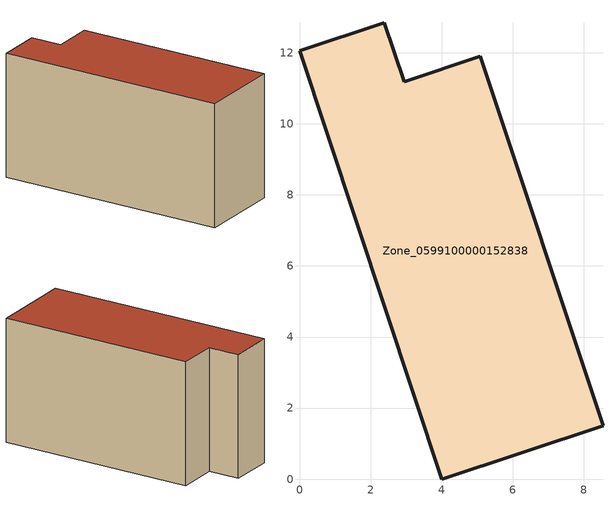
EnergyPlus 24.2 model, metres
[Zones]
Zone_0599100000152838
 floor ground (C_G): 4.01,0 0,12.05 2.39,12.84 2.94,11.18 5.09,11.9 8.54,1.5 z0
 wall outside (C_F): 0,12.05 4.01,0 8.54,1.5 5.09,11.9 2.94,11.18 2.39,12.84 0,12.05 z0:6.92
 roof outside (C_R): 5.09,11.9 2.94,11.18 2.39,12.84 0,12.05 4.01,0 8.54,1.5 z6.92
[BUILDING]
Pand.0599100000152838: North Axis=0; Terrain=City; Loads Convergence Tolerance Value=0.04; Temperature Convergence Tolerance Value=0.4; Solar Distribution=FullExterior; Maximum Number of Warmup Days=25; Minimum Number of Warmup Days=1
[Site:Location]
Rotterdam.The.Hague.AP_ZH_NLD Design_Conditions: Latitude=51.96; Longitude=4.45; Time Zone=1; Elevation=-4.5
[SITE:GROUNDTEMPERATURE:BUILDINGSURFACE]
18, 18, 18, 18, 18, 18, 18, 18, 18, 18, 18, 18
[MATERIAL] Thermal Absorptance=0.9; Solar Absorptance=0.7; Visible Absorptance=0.7
Name | Roughness | Thickness | Conductivity | Density | Specific Heat
G.TI.1992-2005 | MediumSmooth | 0.15 | 0.06 | 540 | 1210
F.TI.1992-2005 | Rough | 0.3 | 0.12 | 1920 | 840
R.TI.1992-2005 | MediumRough | 0.2 | 0.08 | 1500 | 1000
[CONSTRUCTION]
C_G: G.TI.1992-2005
C_F: F.TI.1992-2005
C_R: R.TI.1992-2005
[ZONE]
Zone_0599100000152838: Type=1; Multiplier=1; Ceiling Height=Autocalculate; Volume=Autocalculate; Floor Area=autocalculate; Part of Total Floor Area=Yes
[ZONEINFILTRATION:DESIGNFLOWRATE]
Infil_Zone_0599100000152838: Zone or ZoneList or Space or SpaceList=Zone_0599100000152838; Schedule=AlwaysOn; Design Flow Rate Calculation Method=Flow/Area; Flow Rate per Floor Area=0.0015; Constant Term Coefficient=1; Temperature Term Coefficient=0; Velocity Term Coefficient=0; Velocity Squared Term Coefficient=0
[HVACTEMPLATE:ZONE:IDEALLOADSAIRSYSTEM]
Zone_0599100000152838: Maximum Heating Supply Air Temperature=50; Minimum Cooling Supply Air Temperature=13; Maximum Heating Supply Air Humidity Ratio=0.0156; Minimum Cooling Supply Air Humidity Ratio=0.0077; Heating Limit=NoLimit; Cooling Limit=NoLimit; Dehumidification Control Type=ConstantSensibleHeatRatio; Cooling Sensible Heat Ratio=0.7; Dehumidification Setpoint=60; Humidification Control Type=None; Humidification Setpoint=30; Outdoor Air Method=None; Outdoor Air Flow Rate per Person=0.00944; Outdoor Air Flow Rate per Zone Floor Area=0; Outdoor Air Flow Rate per Zone=0; Demand Controlled Ventilation Type=None; Outdoor Air Economizer Type=NoEconomizer; Heat Recovery Type=None; Sensible Heat Recovery Effectiveness=0.7; Latent Heat Recovery Effectiveness=0.65
[ZONECONTROL:THERMOSTAT]
ThermostatControl_Zone_0599100000152838: Zone or ZoneList=Zone_0599100000152838; Control Type Schedule=DualSetpointControlType; Control 1=Thermostat_Zone_0599100000152838; Temperature Difference Between Cutout And Setpoint=0
[THERMOSTATSETPOINT:DUALSETPOINT]
Thermostat_Zone_0599100000152838: Heating Setpoint Temperature Schedule=HeatingSetpoint_Zone_0599100000152838; Cooling Setpoint Temperature Schedule=CoolingSetpoint_Zone_0599100000152838
[SCHEDULE:COMPACT]
HeatingSetpoint_Zone_0599100000152838: Through: 12/31, For: AllDays, Until: 24:00, 21
CoolingSetpoint_Zone_0599100000152838: Through: 12/31, For: AllDays, Until: 24:00, 24
DualSetpointControlType: Through: 12/31, For: AllDays, Until: 24:00, 4
AlwaysOn: Through: 12/31, For: AllDays, Until: 24:00, 1
